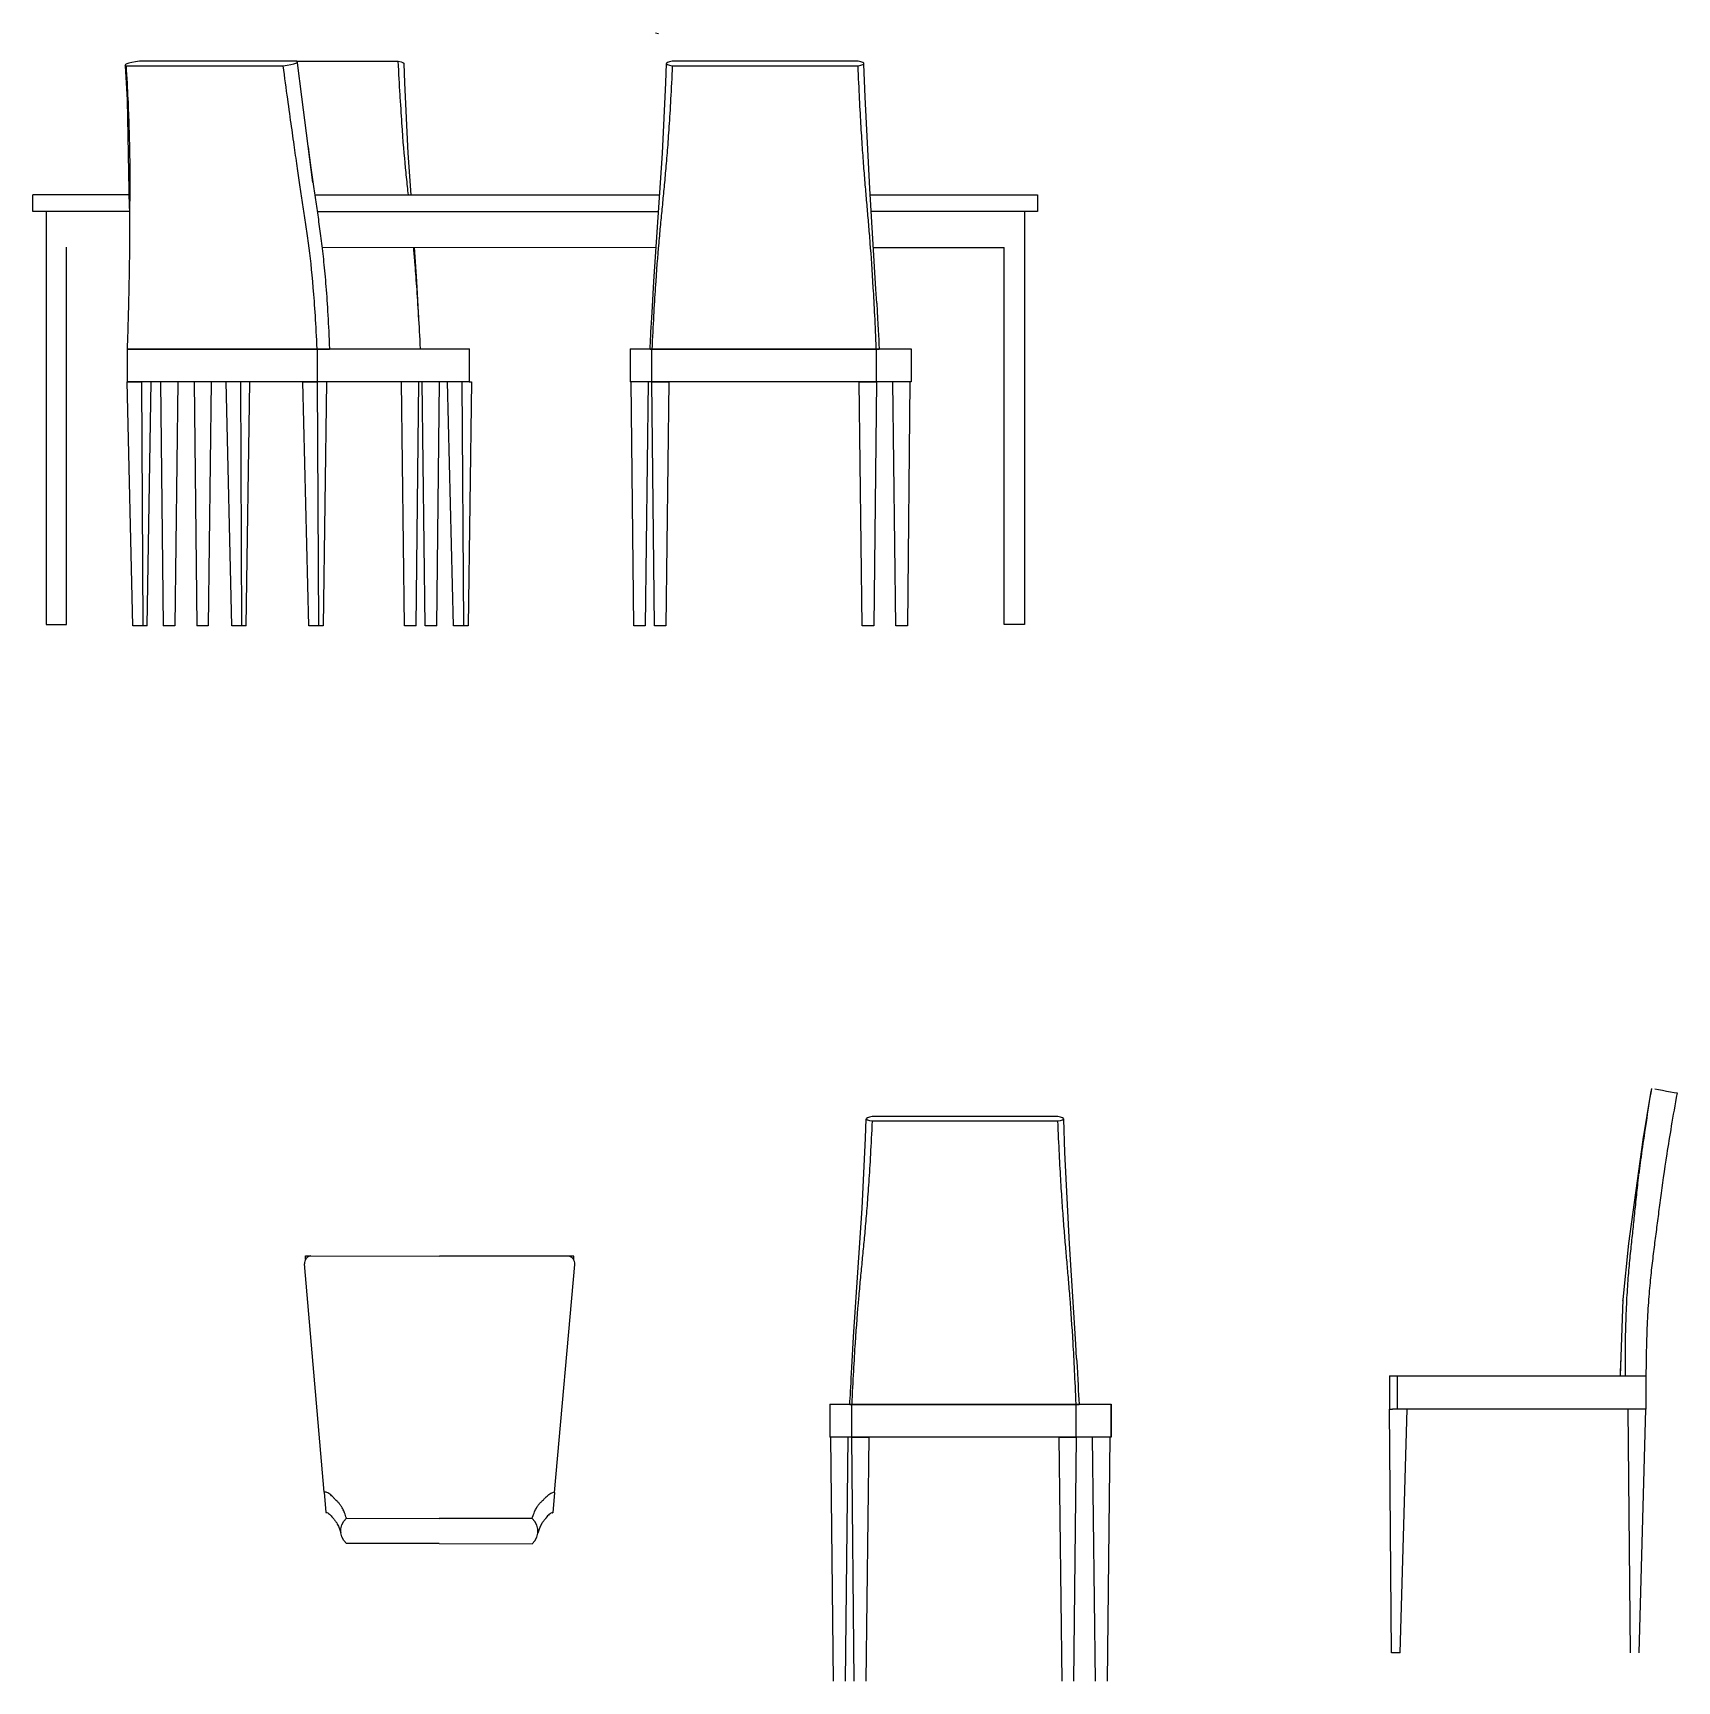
# Model space of a CAD drawing. Header units: millimetres. Extents: x 10 to 42.5, y 10 to 16.5.
# Drawn here: x 14.272 to 17.349, y 10 to 13.083 of the extents above; entities that cross this region are included whole.
import ezdxf

# ---------------------------------------------------------------- set-up
doc = ezdxf.new("R2010")
doc.units = ezdxf.units.MM
doc.layers.add('ARREDI_interni - furniture', color=252, linetype='Continuous')

msp = doc.modelspace()

# ---------------------------------------------------------------- linework, layer by layer
at = {"layer": 'ARREDI_interni - furniture'}
for p, q in [((15.4373, 13.0834), (15.4429, 13.0824)), ((14.4463, 13.0221), (14.7404, 13.0221)), ((14.7655, 13.0304), (14.4715, 13.0304)), ((14.7601, 13.0256), (14.7641, 13.0269)), ((14.7655, 13.0304), (14.9556, 13.0304)), ((15.4578, 13.0256), (15.4596, 13.0243)), ((15.8161, 13.0304), (15.4685, 13.0304)), ((15.4685, 13.0221), (15.8161, 13.0221)), ((14.453, 12.7806), (14.2721, 12.7806)), ((14.2721, 12.7492), (14.2721, 12.7805)), ((14.453, 12.7806), (14.4531, 12.7806)), ((14.7994, 12.7805), (15.4445, 12.7805)), ((15.8388, 12.7805), (16.152, 12.7805)), ((14.453, 12.7492), (14.2721, 12.7492)), ((14.2968, 12.7492), (14.2968, 11.9769)), ((14.804, 12.7492), (15.4422, 12.7492)), ((16.152, 12.7492), (15.8408, 12.7492)), ((16.1273, 12.7492), (16.1273, 11.9769)), ((14.3347, 11.9769), (14.3347, 12.6828)), ((14.813, 12.6825), (15.4379, 12.6822)), ((15.8448, 12.682), (16.0894, 12.6819)), ((16.0894, 11.9769), (16.0894, 12.6819)), ((14.4484, 12.4924), (14.8037, 12.4924)), ((14.4484, 12.4924), (14.4484, 12.4304)), ((14.8038, 12.4909), (14.4484, 12.4909)), ((14.8038, 12.4924), (14.8195, 12.4924)), ((14.8269, 12.4909), (14.8038, 12.4909)), ((14.8038, 12.4909), (14.8038, 12.4304)), ((14.8196, 12.4924), (14.8267, 12.4924)), ((14.8269, 12.4924), (15.0859, 12.4924)), ((15.0859, 12.4924), (15.0886, 12.4924)), ((15.0886, 12.4924), (15.0887, 12.4924)), ((15.0888, 12.4304), (15.0888, 12.4924)), ((15.3895, 12.4924), (15.3895, 12.4304)), ((15.3895, 12.4924), (15.3896, 12.4924)), ((15.3896, 12.4924), (15.4269, 12.4924)), ((15.4302, 12.4909), (15.4268, 12.4909)), ((15.4274, 12.4924), (15.4281, 12.4924)), ((15.4281, 12.4924), (15.4302, 12.4924)), ((15.4302, 12.4924), (15.4303, 12.4924)), ((15.4302, 12.4909), (15.4302, 12.4924)), ((15.8503, 12.4909), (15.4302, 12.4909)), ((15.4302, 12.4304), (15.4302, 12.4909)), ((15.4303, 12.4924), (15.8502, 12.4924)), ((15.8502, 12.4924), (15.8503, 12.4924)), ((15.8503, 12.4924), (15.9156, 12.4924)), ((15.8503, 12.4909), (15.8503, 12.4924)), ((15.8557, 12.4909), (15.8503, 12.4909)), ((15.8503, 12.4304), (15.8503, 12.4909)), ((15.9156, 12.4924), (15.9157, 12.4924)), ((15.9156, 12.4924), (15.9156, 12.4304)), ((15.9158, 12.4304), (15.9158, 12.4924)), ((14.8038, 12.4304), (14.4484, 12.4304)), ((14.4484, 12.4304), (14.4754, 12.4304)), ((14.4592, 11.9743), (14.4484, 12.4304)), ((14.4754, 12.4304), (14.4776, 11.9743)), ((14.4861, 11.9743), (14.493, 12.4304)), ((14.511, 12.4304), (14.5157, 11.9743)), ((14.5429, 12.4304), (14.5374, 11.9743)), ((14.5738, 12.4304), (14.5786, 11.9743)), ((14.6057, 12.4304), (14.6002, 11.9743)), ((14.6443, 11.9743), (14.6334, 12.4304)), ((14.6604, 12.4304), (14.6626, 11.9743)), ((14.6712, 11.9743), (14.678, 12.4304)), ((14.7883, 11.9743), (14.7768, 12.4304)), ((14.7768, 12.4304), (14.8038, 12.4304)), ((15.0859, 12.4304), (14.8038, 12.4304)), ((14.8038, 12.4304), (14.8066, 11.9743)), ((14.8214, 12.4304), (14.8152, 11.9743)), ((14.9675, 11.9743), (14.9619, 12.4304)), ((14.9891, 11.9743), (14.9939, 12.4304)), ((15.0063, 11.9743), (15.0007, 12.4304)), ((15.0279, 11.9743), (15.0327, 12.4304)), ((15.0593, 11.9743), (15.0478, 12.4304)), ((15.0748, 12.4304), (15.0776, 11.9743)), ((15.0886, 12.4304), (15.0859, 12.4304)), ((15.0924, 12.4304), (15.0862, 11.9743)), ((15.0888, 12.4304), (15.0886, 12.4304)), ((15.0886, 12.4304), (15.0924, 12.4304)), ((15.3896, 12.4304), (15.3895, 12.4304)), ((15.4302, 12.4304), (15.3896, 12.4304)), ((15.3962, 11.9743), (15.3914, 12.4304)), ((15.4234, 12.4304), (15.4178, 11.9743)), ((15.8503, 12.4304), (15.4302, 12.4304)), ((15.4302, 12.4304), (15.4621, 12.4304)), ((15.435, 11.9743), (15.4302, 12.4304)), ((15.4621, 12.4304), (15.4566, 11.9743)), ((15.8239, 11.9743), (15.8184, 12.4304)), ((15.8184, 12.4304), (15.8503, 12.4304)), ((15.8503, 12.4304), (15.8455, 11.9743)), ((15.9131, 12.4304), (15.8503, 12.4304)), ((15.8867, 11.9743), (15.8812, 12.4304)), ((15.9131, 12.4304), (15.9084, 11.9743)), ((15.9156, 12.4304), (15.9131, 12.4304)), ((15.9157, 12.4304), (15.9156, 12.4304)), ((14.2968, 11.9769), (14.3347, 11.9769)), ((14.4776, 11.9743), (14.4592, 11.9743)), ((14.4861, 11.9743), (14.4776, 11.9743)), ((14.5374, 11.9743), (14.5157, 11.9743)), ((14.6002, 11.9743), (14.5786, 11.9743)), ((14.6626, 11.9743), (14.6443, 11.9743)), ((14.6712, 11.9743), (14.6626, 11.9743)), ((14.8066, 11.9743), (14.7883, 11.9743)), ((14.8152, 11.9743), (14.8066, 11.9743)), ((14.9891, 11.9743), (14.9675, 11.9743)), ((15.0279, 11.9743), (15.0063, 11.9743)), ((15.0776, 11.9743), (15.0593, 11.9743)), ((15.0862, 11.9743), (15.0776, 11.9743)), ((15.4178, 11.9743), (15.3962, 11.9743)), ((15.4566, 11.9743), (15.435, 11.9743)), ((15.8455, 11.9743), (15.8239, 11.9743)), ((15.9084, 11.9743), (15.8867, 11.9743)), ((16.1273, 11.9769), (16.0894, 11.9769)), ((17.3287, 11.1039), (17.3361, 11.1026)), ((17.3361, 11.1026), (17.3429, 11.1014)), ((15.8316, 11.0513), (15.8335, 11.05)), ((16.1899, 11.0561), (15.8424, 11.0561)), ((15.8424, 11.0478), (16.1899, 11.0478)), ((17.285, 11.0126), (17.286, 11.0188)), ((14.7823, 10.7955), (14.7923, 10.7955)), ((14.7823, 10.7884), (14.7823, 10.7955)), ((14.7923, 10.7955), (15.0331, 10.7952)), ((15.274, 10.7949), (15.0331, 10.7952)), ((15.284, 10.7949), (15.274, 10.7949)), ((15.284, 10.7878), (15.284, 10.7949)), ((14.8172, 10.3535), (14.7804, 10.7803)), ((15.248, 10.3529), (15.2859, 10.7796)), ((17.2473, 10.7114), (17.2474, 10.714)), ((17.2427, 10.5707), (17.2436, 10.5988)), ((16.8104, 10.5707), (16.8104, 10.5088)), ((16.8104, 10.5707), (16.8108, 10.5707)), ((16.8108, 10.5707), (16.812, 10.5707)), ((16.812, 10.5707), (16.8139, 10.5707)), ((16.8139, 10.5707), (16.8163, 10.5707)), ((16.8163, 10.5707), (16.8192, 10.5707)), ((16.8192, 10.5707), (16.8224, 10.5707)), ((16.8224, 10.5707), (16.8257, 10.5707)), ((16.8257, 10.5707), (17.2658, 10.5707)), ((16.8257, 10.5088), (16.8257, 10.5707)), ((17.2658, 10.5707), (17.2904, 10.5707)), ((17.2904, 10.5708), (17.2904, 10.5088)), ((15.7634, 10.518), (15.7634, 10.4561)), ((15.7634, 10.518), (15.7634, 10.518)), ((15.7634, 10.518), (15.8007, 10.518)), ((15.8041, 10.5166), (15.8006, 10.5166)), ((15.8012, 10.518), (15.8019, 10.518)), ((15.802, 10.518), (15.8041, 10.518)), ((15.8041, 10.518), (15.8041, 10.518)), ((15.8041, 10.518), (16.2241, 10.518)), ((15.8041, 10.5166), (15.8041, 10.518)), ((16.2242, 10.5166), (15.8041, 10.5166)), ((15.8041, 10.4561), (15.8041, 10.5166)), ((16.2241, 10.518), (16.2242, 10.518)), ((16.2242, 10.518), (16.2895, 10.518)), ((16.2242, 10.5166), (16.2242, 10.518)), ((16.2296, 10.5166), (16.2242, 10.5166)), ((16.2242, 10.4561), (16.2242, 10.5166)), ((16.2895, 10.518), (16.2895, 10.518)), ((16.2895, 10.518), (16.2895, 10.4561)), ((16.2896, 10.4561), (16.2896, 10.518)), ((16.8104, 10.5088), (16.8163, 10.5088)), ((16.8145, 10.0526), (16.8104, 10.5088)), ((16.8192, 10.5088), (16.8163, 10.5088)), ((16.8224, 10.5088), (16.8192, 10.5088)), ((16.8257, 10.5088), (16.8224, 10.5088)), ((16.8434, 10.5088), (16.8257, 10.5088)), ((16.8306, 10.0526), (16.8434, 10.5088)), ((17.2904, 10.5088), (16.8434, 10.5088)), ((17.2614, 10.0526), (17.2573, 10.5088)), ((17.2775, 10.0526), (17.2904, 10.5088)), ((15.8041, 10.4561), (15.7634, 10.4561)), ((15.7634, 10.4561), (15.7634, 10.4561)), ((15.77, 10), (15.7653, 10.4561)), ((15.7972, 10.4561), (15.7917, 10)), ((16.2242, 10.4561), (15.8041, 10.4561)), ((15.8041, 10.4561), (15.836, 10.4561)), ((15.8088, 10), (15.8041, 10.4561)), ((15.836, 10.4561), (15.8305, 10)), ((16.1977, 10), (16.1922, 10.4561)), ((16.1922, 10.4561), (16.2242, 10.4561)), ((16.2242, 10.4561), (16.2194, 10)), ((16.287, 10.4561), (16.2242, 10.4561)), ((16.2606, 10), (16.255, 10.4561)), ((16.287, 10.4561), (16.2822, 10)), ((16.2895, 10.4561), (16.287, 10.4561)), ((16.2895, 10.4561), (16.2895, 10.4561)), ((14.8171, 10.3535), (14.8204, 10.3155)), ((15.2481, 10.353), (15.2446, 10.315)), ((14.8205, 10.3155), (14.8204, 10.3155)), ((14.8498, 10.2922), (14.8535, 10.2989)), ((14.8535, 10.2989), (14.8587, 10.3046)), ((14.8587, 10.3046), (15.0325, 10.3043)), ((15.2063, 10.3041), (15.0325, 10.3043)), ((15.2115, 10.2984), (15.2063, 10.3041)), ((15.2445, 10.315), (15.2446, 10.315)), ((14.8465, 10.2828), (14.8479, 10.2771)), ((14.8479, 10.2848), (14.8498, 10.2922)), ((14.8479, 10.2771), (14.8479, 10.2848)), ((15.2151, 10.2917), (15.2115, 10.2984)), ((15.217, 10.2843), (15.2151, 10.2917)), ((15.217, 10.2767), (15.217, 10.2843)), ((15.2185, 10.2823), (15.217, 10.2767)), ((15.0324, 10.2571), (14.8587, 10.2573)), ((15.0324, 10.2571), (15.2062, 10.2569)), ((16.8306, 10.0526), (16.8145, 10.0526))]:
    msp.add_line(p, q, dxfattribs=at)
for points in [[(14.4715, 13.0304), (14.4641, 13.0294), (14.4574, 13.0282), (14.4518, 13.0269), (14.4478, 13.0256), (14.4454, 13.0243), (14.4449, 13.0231), (14.4463, 13.0221)], [(14.453, 12.7549), (14.4487, 12.958), (14.445, 13.0218), (14.4449, 13.0233)], [(14.7404, 13.0221), (14.7478, 13.0231)], [(14.7478, 13.0231), (14.7545, 13.0243), (14.7601, 13.0256)], [(14.7641, 13.0269), (14.7665, 13.0282)], [(14.7665, 13.0282), (14.767, 13.0294), (14.7655, 13.0304)], [(14.7961, 12.8039), (14.7753, 12.9636), (14.7672, 13.0277), (14.767, 13.0292)], [(14.9556, 13.0304), (14.9608, 13.0294), (14.9644, 13.0282), (14.9663, 13.0269), (14.9664, 13.0257)], [(14.9796, 12.7805), (14.9743, 12.8588), (14.9679, 12.9901), (14.9666, 13.0263)], [(15.43, 12.5508), (15.4306, 12.5607), (15.4336, 12.6182), (15.4498, 12.8588), (15.4562, 12.9901), (15.4575, 13.0263)], [(15.4685, 13.0304), (15.4633, 13.0294), (15.4596, 13.0282), (15.4578, 13.0269), (15.4578, 13.0256)], [(15.4596, 13.0243), (15.4633, 13.0231), (15.4685, 13.0221)], [(15.8268, 13.0256), (15.8268, 13.0269), (15.825, 13.0282), (15.8213, 13.0294), (15.8161, 13.0304)], [(15.8161, 13.0221), (15.8213, 13.0231)], [(15.8213, 13.0231), (15.825, 13.0243)], [(15.825, 13.0243), (15.8268, 13.0256)], [(15.8511, 12.578), (15.8496, 12.6043), (15.838, 12.7925), (15.8293, 12.9633), (15.8271, 13.0252), (15.8271, 13.0263)], [(16.152, 12.7805), (16.152, 12.7492)], [(14.9941, 12.5508), (14.9935, 12.5607), (14.9905, 12.6182), (14.9861, 12.6828)], [(17.2427, 10.5707), (17.2474, 10.714), (17.2582, 10.8184), (17.285, 11.0126), (17.2997, 11.0999), (17.3013, 11.1087)], [(17.2886, 11.0341), (17.2997, 11.0999), (17.3013, 11.1087)], [(17.307, 11.1077), (17.3137, 11.1066)], [(17.3137, 11.1066), (17.3211, 11.1053), (17.3287, 11.1039)], [(17.3429, 11.1014), (17.3485, 11.1004)], [(15.8039, 10.5765), (15.8044, 10.5863), (15.8075, 10.6439), (15.8236, 10.8845), (15.83, 11.0158), (15.8314, 11.052)], [(15.8424, 11.0561), (15.8372, 11.0551), (15.8335, 11.0539), (15.8316, 11.0526), (15.8316, 11.0513)], [(15.8335, 11.05), (15.8372, 11.0488), (15.8424, 11.0478)], [(16.2007, 11.0513), (16.2007, 11.0526), (16.1988, 11.0539), (16.1951, 11.0551), (16.1899, 11.0561)], [(16.1899, 11.0478), (16.1951, 11.0488)], [(16.1951, 11.0488), (16.1988, 11.05)], [(16.1988, 11.05), (16.2007, 11.0513)], [(16.2249, 10.6037), (16.2234, 10.63), (16.2119, 10.8182), (16.2031, 10.989), (16.201, 11.0509), (16.2009, 11.052)], [(14.8587, 10.2573), (14.8535, 10.263), (14.8498, 10.2697), (14.8479, 10.2771)], [(15.2062, 10.2569), (15.2114, 10.2625), (15.2151, 10.2692), (15.217, 10.2767)]]:
    msp.add_lwpolyline(points, dxfattribs=at)
for centre, start, end in [((14.7945, 10.7815), 98.9251, 184.9251), ((15.2717, 10.7809), 354.9251, 80.9251)]:
    msp.add_arc(centre, 0.0142, start, end, dxfattribs=at)
for points, knots in [([(14.4463, 13.0221), (14.449, 12.977), (14.4524, 12.9028), (14.4533, 12.8363), (14.4532, 12.7907), (14.453, 12.758), (14.4529, 12.7253), (14.4527, 12.6908), (14.4524, 12.6525), (14.4516, 12.6081), (14.4504, 12.5556), (14.4491, 12.5138), (14.4484, 12.4909)], [0, 0, 0, 0, 0.166667, 0.333333, 0.416667, 0.5, 0.583333, 0.666667, 0.75, 0.833333, 0.916667, 1, 1, 1, 1]), ([(14.8006, 12.5539), (14.7994, 12.5731), (14.7955, 12.6256), (14.7894, 12.6794), (14.7828, 12.7253), (14.7777, 12.758), (14.7728, 12.7907), (14.7678, 12.8249), (14.7623, 12.863), (14.7562, 12.9068), (14.749, 12.9585), (14.7434, 12.9996), (14.7404, 13.0221)], [0.0833333, 0.0833333, 0.0833333, 0.0833333, 0.1666667, 0.3333333, 0.4166667, 0.5, 0.5833333, 0.6666667, 0.75, 0.8333333, 0.9166667, 1, 1, 1, 1]), ([(15.4685, 13.0221), (15.4675, 12.9996), (15.4653, 12.9585), (15.4622, 12.9068), (15.459, 12.863), (15.4558, 12.8249), (15.4526, 12.7907), (15.4494, 12.758), (15.4462, 12.7253), (15.4419, 12.6794), (15.4366, 12.6121), (15.4323, 12.5367), (15.4302, 12.4909)], [-1, -1, -1, -1, -0.916667, -0.833333, -0.75, -0.666667, -0.583333, -0.5, -0.416667, -0.333333, -0.166667, 0, 0, 0, 0]), ([(15.8502, 12.4925), (15.8484, 12.5376), (15.8446, 12.6124), (15.8398, 12.6794), (15.836, 12.7253), (15.8332, 12.758), (15.8303, 12.7907), (15.8275, 12.8249), (15.8246, 12.863), (15.8218, 12.9068), (15.8189, 12.9585), (15.817, 12.9996), (15.8161, 13.0221)], [-0.998099, -0.998099, -0.998099, -0.998099, -0.8333333, -0.6666667, -0.5833333, -0.5, -0.4166667, -0.3333333, -0.25, -0.1666667, -0.0833333, 0, 0, 0, 0]), ([(14.9746, 12.7804), (14.9741, 12.7856), (14.9723, 12.8019), (14.9683, 12.8429), (14.9648, 12.8792), (14.9625, 12.915)], [-0.4564159, -0.4564159, -0.4564159, -0.4564159, -0.4166667, -0.3333333, -0.1666667, -0.1666667, -0.1666667, -0.1666667]), ([(14.8067, 12.7301), (14.8083, 12.7187), (14.8115, 12.6952), (14.8161, 12.6557), (14.8217, 12.5953), (14.8252, 12.538), (14.8269, 12.4925)], [0.5833334, 0.5833334, 0.5833334, 0.5833334, 0.6666667, 0.75, 0.8333333, 0.9981272, 0.9981272, 0.9981272, 0.9981272]), ([(14.9903, 12.6088), (14.9892, 12.6253), (14.9872, 12.651), (14.9853, 12.6738), (14.9845, 12.6828)], [-0.8333333, -0.8333333, -0.8333333, -0.8333333, -0.75, -0.692388, -0.692388, -0.692388, -0.692388]), ([(14.9972, 12.4925), (14.9961, 12.515), (14.9938, 12.5569), (14.9915, 12.5922), (14.9903, 12.6088)], [-0.9981378, -0.9981378, -0.9981378, -0.9981378, -0.9166667, -0.8333333, -0.8333333, -0.8333333, -0.8333333]), ([(17.3485, 11.1004), (17.3405, 11.0554), (17.3281, 10.9812), (17.3188, 10.9147), (17.313, 10.869), (17.3088, 10.8363), (17.3045, 10.8036), (17.3003, 10.7692), (17.2965, 10.7308), (17.2933, 10.6864), (17.2911, 10.6343), (17.2904, 10.5931), (17.2904, 10.5708)], [0, 0, 0, 0, 0.1666667, 0.3333333, 0.4166667, 0.5, 0.5833333, 0.6666667, 0.75, 0.8333333, 0.9166667, 0.998099, 0.998099, 0.998099, 0.998099]), ([(15.8424, 11.0478), (15.8413, 11.0252), (15.8392, 10.9842), (15.836, 10.9325), (15.8328, 10.8886), (15.8296, 10.8506), (15.8264, 10.8164), (15.8232, 10.7837), (15.82, 10.751), (15.8158, 10.7051), (15.8104, 10.6378), (15.8062, 10.5624), (15.8041, 10.5166)], [-1, -1, -1, -1, -0.916667, -0.833333, -0.75, -0.666667, -0.583333, -0.5, -0.416667, -0.333333, -0.166667, 0, 0, 0, 0]), ([(16.2241, 10.5182), (16.2222, 10.5633), (16.2184, 10.6381), (16.2137, 10.7051), (16.2099, 10.751), (16.207, 10.7837), (16.2042, 10.8164), (16.2013, 10.8506), (16.1985, 10.8886), (16.1956, 10.9325), (16.1928, 10.9842), (16.1909, 11.0252), (16.1899, 11.0478)], [-0.998099, -0.998099, -0.998099, -0.998099, -0.8333333, -0.6666667, -0.5833333, -0.5, -0.4166667, -0.3333333, -0.25, -0.1666667, -0.0833333, 0, 0, 0, 0]), ([(17.2693, 10.8746), (17.2705, 10.8858), (17.2731, 10.9097), (17.2755, 10.9331), (17.2771, 10.9465)], [-0.4166666, -0.4166666, -0.4166666, -0.4166666, -0.3333333, -0.25, -0.25, -0.25, -0.25]), ([(14.8344, 10.3432), (14.8333, 10.3444), (14.831, 10.3467), (14.8275, 10.3497), (14.8252, 10.3516), (14.824, 10.352)], [0.5833336, 0.5833336, 0.5833336, 0.5833336, 0.6666667, 0.75, 0.8333333, 0.8333333, 0.8333333, 0.8333333]), ([(15.2307, 10.3427), (15.2318, 10.3438), (15.2342, 10.3462), (15.2376, 10.3492), (15.24, 10.351), (15.2411, 10.3515)], [0.5833336, 0.5833336, 0.5833336, 0.5833336, 0.6666667, 0.75, 0.8333333, 0.8333333, 0.8333333, 0.8333333])]:
    msp.add_open_spline(points, degree=3, knots=knots, dxfattribs=at)
for points in [[(14.959, 12.9678), (14.9579, 12.9869), (14.9567, 13.0077), (14.9556, 13.0304)], [(14.9625, 12.915), (14.9614, 12.9312), (14.9602, 12.9505), (14.959, 12.9705)], [(14.7869, 12.8701), (14.7888, 12.8563), (14.7924, 12.8305), (14.7972, 12.7959), (14.8019, 12.7633), (14.8051, 12.7414), (14.8067, 12.7301)], [(14.8037, 12.4925), (14.8028, 12.5148), (14.8018, 12.5351), (14.8006, 12.5539)], [(15.4268, 12.4909), (15.4276, 12.5077), (15.4285, 12.5234), (15.43, 12.5508)], [(15.8511, 12.578), (15.8535, 12.5357), (15.8546, 12.515), (15.8556, 12.4925)], [(17.2912, 11.0461), (17.2942, 11.0652), (17.2975, 11.086), (17.3013, 11.1087)], [(17.2835, 10.9934), (17.2857, 11.0095), (17.2887, 11.0288), (17.2919, 11.0488)], [(17.2776, 10.9485), (17.2793, 10.9623), (17.281, 10.9761), (17.2835, 10.9934)], [(17.2589, 10.7729), (17.2601, 10.7853), (17.2624, 10.8088), (17.266, 10.8418), (17.2681, 10.8632), (17.2693, 10.8746)], [(17.2559, 10.733), (17.2568, 10.7472), (17.2578, 10.7604), (17.2589, 10.7729)], [(17.2535, 10.6871), (17.2541, 10.7037), (17.2549, 10.7189), (17.2559, 10.733)], [(17.252, 10.6332), (17.2523, 10.6527), (17.2528, 10.6706), (17.2535, 10.6871)], [(17.2519, 10.5708), (17.2517, 10.5934), (17.2518, 10.6141), (17.252, 10.6332)], [(15.8006, 10.5166), (15.8015, 10.5334), (15.8023, 10.5491), (15.8039, 10.5765)], [(16.2249, 10.6037), (16.2273, 10.5614), (16.2284, 10.5407), (16.2295, 10.5182)], [(14.8205, 10.3534), (14.8194, 10.3537), (14.8182, 10.3537), (14.8171, 10.3535)], [(14.824, 10.352), (14.8229, 10.3527), (14.8217, 10.3529), (14.8205, 10.3534)], [(14.8414, 10.3363), (14.8402, 10.3375), (14.8379, 10.3397), (14.8356, 10.342), (14.8344, 10.3432)], [(14.8449, 10.3326), (14.8437, 10.334), (14.8425, 10.3352), (14.8414, 10.3363)], [(14.8483, 10.3281), (14.8472, 10.3298), (14.846, 10.3313), (14.8449, 10.3326)], [(15.2167, 10.3276), (15.2179, 10.3293), (15.2191, 10.3308), (15.2202, 10.3322)], [(15.2202, 10.3322), (15.2214, 10.3335), (15.2225, 10.3347), (15.2237, 10.3358)], [(15.2237, 10.3358), (15.2249, 10.337), (15.2272, 10.3392), (15.2295, 10.3415), (15.2307, 10.3427)], [(15.2411, 10.3515), (15.2423, 10.3521), (15.2434, 10.3524), (15.2446, 10.3529)], [(15.2446, 10.3529), (15.2458, 10.3531), (15.2469, 10.3532), (15.2481, 10.353)], [(14.8204, 10.3155), (14.8215, 10.3155), (14.8226, 10.3151), (14.8236, 10.3146)], [(14.8236, 10.3146), (14.8247, 10.3141), (14.8258, 10.3133), (14.8268, 10.3124)], [(14.8268, 10.3124), (14.8289, 10.3106), (14.8311, 10.3082), (14.8332, 10.3055)], [(14.8332, 10.3055), (14.8343, 10.3042), (14.8353, 10.3028), (14.8364, 10.3014)], [(14.8364, 10.3014), (14.8374, 10.2999), (14.8385, 10.2985), (14.8396, 10.2971)], [(14.8518, 10.3223), (14.8507, 10.3245), (14.8495, 10.3264), (14.8483, 10.3281)], [(14.8553, 10.3146), (14.8541, 10.3175), (14.853, 10.3201), (14.8518, 10.3223)], [(14.8587, 10.3046), (14.8576, 10.3083), (14.8564, 10.3117), (14.8553, 10.3146)], [(15.2063, 10.3041), (15.2074, 10.3079), (15.2086, 10.3112), (15.2098, 10.3141)], [(15.2098, 10.3141), (15.2109, 10.3171), (15.2121, 10.3196), (15.2132, 10.3218)], [(15.2132, 10.3218), (15.2144, 10.324), (15.2156, 10.326), (15.2167, 10.3276)], [(15.2286, 10.3008), (15.2276, 10.2994), (15.2265, 10.298), (15.2254, 10.2966)], [(15.2318, 10.305), (15.2308, 10.3037), (15.2297, 10.3023), (15.2286, 10.3008)], [(15.2382, 10.3119), (15.2361, 10.3101), (15.2339, 10.3077), (15.2318, 10.305)], [(15.2414, 10.3141), (15.2403, 10.3135), (15.2393, 10.3128), (15.2382, 10.3119)], [(15.2446, 10.315), (15.2435, 10.3149), (15.2425, 10.3146), (15.2414, 10.3141)], [(14.8396, 10.2971), (14.8406, 10.2957), (14.8417, 10.2943), (14.8465, 10.2828)], [(15.2254, 10.2966), (15.2244, 10.2952), (15.2233, 10.2938), (15.2185, 10.2823)]]:
    msp.add_open_spline(points, degree=3, dxfattribs=at)

doc.saveas('drawing.dxf')
